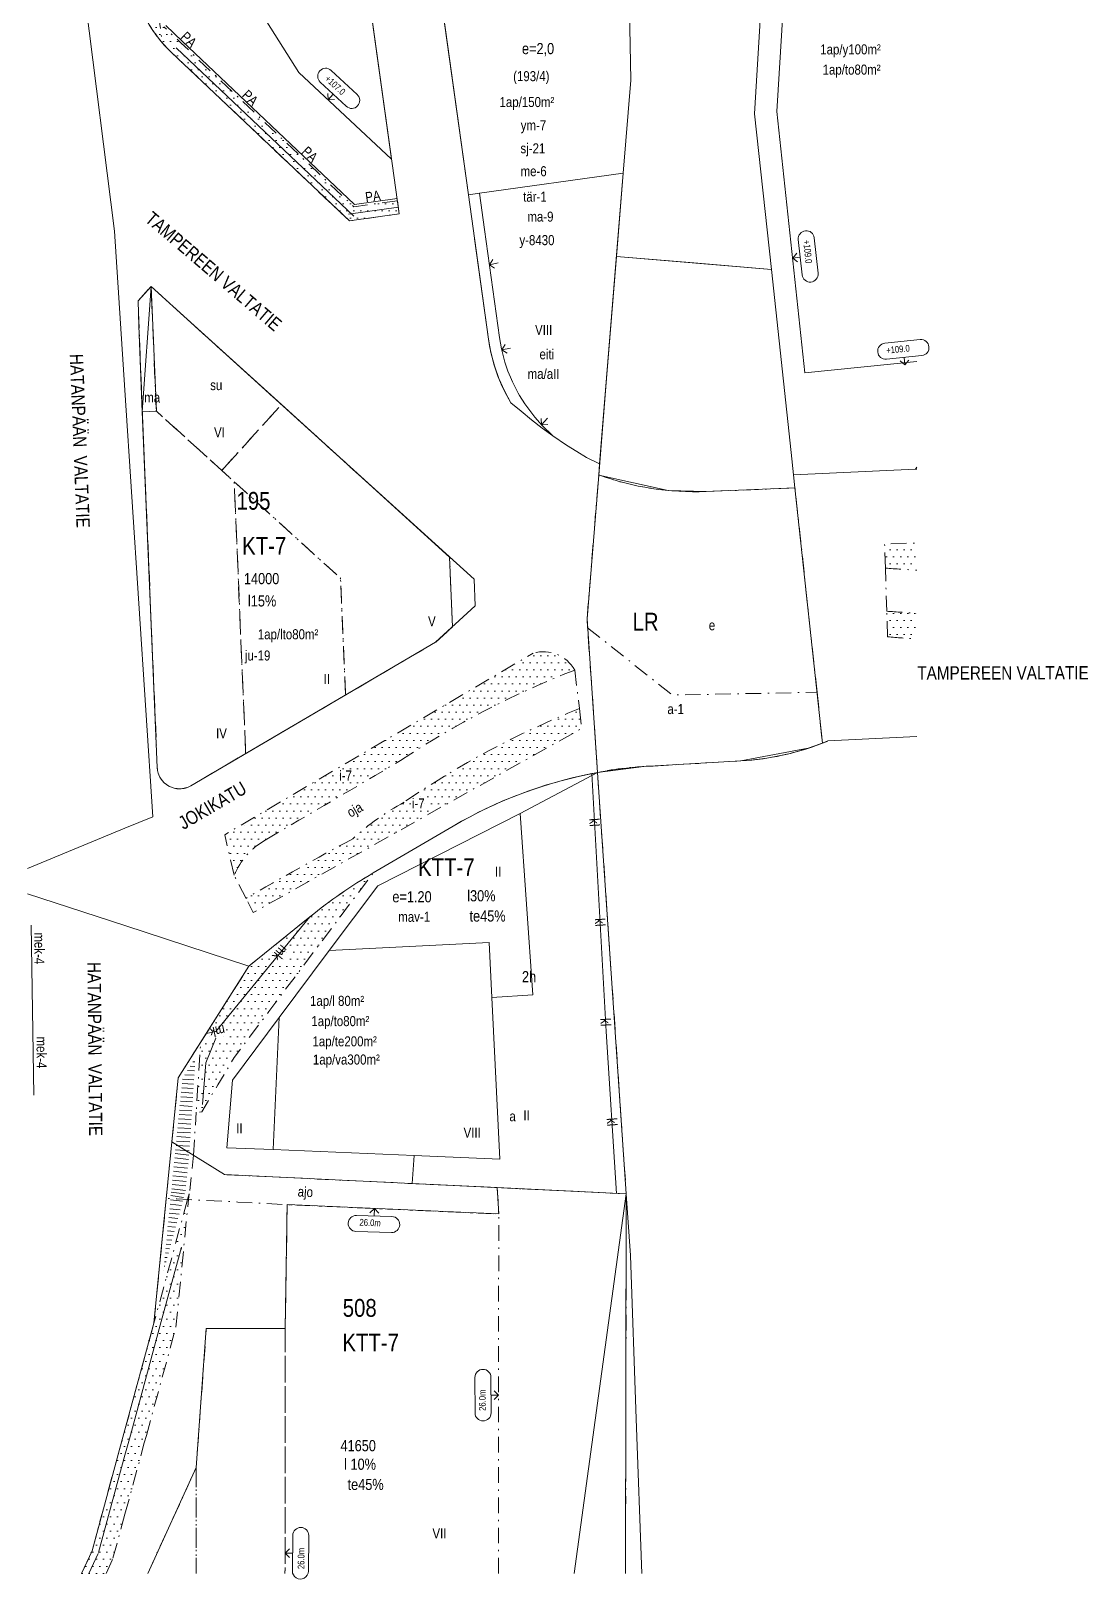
# Model space of a CAD drawing. Header units: metres. Extents: x 24485995 to 24488038, y 6819999 to 6822001.
# Drawn here: x 24487800.6 to 24488038.5, y 6819998.8 to 6820346.9 of the extents above; entities that cross this region are included whole.
import ezdxf

# ---------------------------------------------------------------- set-up
doc = ezdxf.new("R2010")
doc.units = ezdxf.units.M
for name, pattern in [('k10020', [0]), ('k10040', [10.3, 3.5, -1.5, 0.3, -1.5, 3.5]), ('k10050', [8, 3, -2, 3]), ('K10271', [0]), ('K10430', [0]), ('k10630.1', [0]), ('k10rt0', [0]), ('Puurivi_sailytettava', [0])]:
    doc.linetypes.add(name, pattern=pattern)
for name, color, linetype, lineweight in [('AK_AsemakaavaTeksti_Kadun_puistonnimi', 7, 'Continuous', 0), ('AK_AsemakaavaTeksti_Korttelinumero', 7, 'Continuous', 0), ('AK_AsemakaavaViiva_Kaupunginosan_raja', 7, 'Continuous', 0), ('AK_JohdoillevarattuTeksti', 7, 'Continuous', 0), ('AK_JohdoillevarattuViiva', 7, 'Continuous', 0), ('AK_Kaavamerkinta_Kayttotarkoitusalue', 7, 'Continuous', 0), ('AK_KayttotarkoitusSymboliViiva_Rautatiealueen_kuvio', 14, 'Continuous', 0), ('AK_KayttotarkoitusViiva', 7, 'Continuous', 0), ('AK_LiikennointiTeksti_Autopaikkamerkinta', 7, 'Continuous', 0), ('AK_LiikennointiTeksti_Autopaikkamerkinta_m2', 7, 'Continuous', 0), ('AK_LiikennointiViiva_Ajoneuvoliittymakielto', 7, 'Continuous', 0), ('AK_LiikennointiViiva_Meluvalli_-aita', 7, 'Continuous', 0), ('AK_LiikennointiViiva_Polkuviivoitus', 7, 'Continuous', 0), ('AK_MuuAsemakaavaTeksti_Alueenosan_kayttotarkoitus', 7, 'Continuous', 0), ('AK_MuuAsemakaavaTeksti_Erityismaarays', 7, 'Continuous', 0), ('AK_MuuAsemakaavaTeksti_Ohj__alueenosan_kayttotarkoitus', 7, 'Continuous', 0), ('AK_MuuAsemakaavaViiva_alueenosan_raja', 7, 'Continuous', 0), ('AK_MuuAsemakaavaViiva_Ohj_alueenosan_raja', 7, 'Continuous', 0), ('AK_Poistettava_merkintä', 7, 'Continuous', 0), ('AK_RakennusalaTeksti_Huoneistomaara', 7, 'Continuous', 0), ('AK_RakennusalaTeksti_Kerrosala_tai_luku', 7, 'Continuous', 0), ('AK_RakennusalaTeksti_Rakennusoikeus', 7, 'Continuous', 0), ('AK_RakennusalaTeksti_Tehokkuusluku', 7, 'Continuous', 0), ('AK_RakennusalaViiva_Maanalaisen_tilan_viiva', 7, 'Continuous', 0), ('AK_RakennusalaViiva_Rakennusalan_raja__I_', 7, 'Continuous', 0), ('AK_RakentaminenSymboli_Rajaan_kiinni_nuoli', 7, 'Continuous', 0), ('AK_RakentaminenTeksti_Korkeusmerkinta', 7, 'Continuous', 0), ('AK_RakentaminenTeksti_Korkeusmerkinta_ja_soikio_ja_nuoli', 7, 'Continuous', 0), ('AK_RakentaminenTeksti_Rakentamismaarays', 7, 'Continuous', 0), ('AK_Tontti_Sitova', 7, 'Continuous', 0), ('AK_YmparistoAlue_Istutettava_alue', 7, 'Continuous', 0), ('AK_YmparistoTeksti_Aita_puurivimerkinta', 7, 'Continuous', 0), ('AK_YmparistoViiva_Aita', 7, 'Continuous', 0), ('AK_YmparistoViiva_Istutettava_puurivi', 7, 'Continuous', 0), ('AK_YmparistoViiva_Sailytettava_puurivi', 7, 'Continuous', 0)]:
    doc.layers.add(name, color=color, linetype=linetype, lineweight=lineweight)
doc.styles.add('ArialNarrow', font='ARIALN.TTF')

# ---------------------------------------------------------------- blocks, each defined once
blk = doc.blocks.new('NUOLI1')
at = {"layer": 'AK_RakentaminenSymboli_Rajaan_kiinni_nuoli', "color": 7, "linetype": 'Continuous', "lineweight": 0}
for p, q in [((0, 0), (-1, 1)), ((0, 2), (0, 0)), ((0, 0), (1, 1))]:
    blk.add_line(p, q, dxfattribs=at)

msp = doc.modelspace()

# ---------------------------------------------------------------- hatches: boundary and pattern name
at = {"layer": 'AK_YmparistoAlue_Istutettava_alue', "linetype": 'Continuous', "lineweight": 0}
h = msp.add_hatch(dxfattribs=at)
h.set_pattern_fill('DOTS', style=0)
h.paths.add_polyline_path([(24487831.57, 6820342.74), (24487832.3, 6820342.04), (24487872.28, 6820304.19), (24487883.52, 6820305.75), (24487883.11, 6820308.72), (24487873.3, 6820307.35), (24487834.35, 6820344.22), (24487830.57, 6820347.81), (24487830.04, 6820348.56), (24487829.54, 6820349.34), (24487829.06, 6820350.13), (24487828.62, 6820350.94), (24487828.2, 6820351.77), (24487827.81, 6820352.6), (24487827.45, 6820353.45), (24487827.12, 6820354.31), (24487826.81, 6820355.18), (24487826.53, 6820356.06), (24487826.29, 6820356.96), (24487826.08, 6820357.86), (24487825.89, 6820358.77), (24487821.78, 6820380.69), (24487818.9, 6820396.07), (24487816.44, 6820395.61), (24487821.78, 6820367.12), (24487823.43, 6820358.31), (24487823.64, 6820357.27), (24487823.89, 6820356.24), (24487824.18, 6820355.23), (24487824.49, 6820354.22), (24487824.85, 6820353.23), (24487825.24, 6820352.25), (24487825.67, 6820351.29), (24487826.12, 6820350.34), (24487826.61, 6820349.41), (24487827.13, 6820348.49), (24487827.69, 6820347.6), (24487828.27, 6820346.72), (24487828.89, 6820345.86), (24487829.53, 6820345.03), (24487830.21, 6820344.22), (24487830.88, 6820343.47)], flags=0)
h = msp.add_hatch(dxfattribs=at)
h.set_pattern_fill('DOTS', style=0)
h.paths.add_polyline_path([(24488000, 6820231.76), (24487992.73, 6820231.48), (24487992.89, 6820226.08), (24488000, 6820225.71)], flags=0)
h = msp.add_hatch(dxfattribs=at)
h.set_pattern_fill('DOTS', style=0)
h.paths.add_polyline_path([(24488000, 6820210.19), (24488000, 6820216), (24487993.2, 6820216.38), (24487993.38, 6820210.65)], flags=0)
h = msp.add_hatch(dxfattribs=at)
h.set_pattern_fill('DOTS', style=0)
h.paths.add_polyline_path([(24487919.63, 6820206.41), (24487919.38, 6820206.53), (24487919.13, 6820206.64), (24487918.87, 6820206.75), (24487918.61, 6820206.84), (24487918.34, 6820206.93), (24487918.07, 6820207.01), (24487917.81, 6820207.08), (24487917.53, 6820207.14), (24487917.25, 6820207.19), (24487916.98, 6820207.23), (24487916.7, 6820207.26), (24487916.43, 6820207.28), (24487916.15, 6820207.29), (24487915.87, 6820207.29), (24487915.59, 6820207.29), (24487915.31, 6820207.27), (24487915.03, 6820207.24), (24487914.75, 6820207.21), (24487914.48, 6820207.16), (24487914.21, 6820207.11), (24487913.94, 6820207.04), (24487913.66, 6820206.97), (24487844.24, 6820166.14), (24487846.38, 6820157.05), (24487846.6, 6820157.57), (24487846.85, 6820158.07), (24487847.1, 6820158.57), (24487847.38, 6820159.06), (24487847.68, 6820159.54), (24487847.99, 6820160), (24487848.31, 6820160.46), (24487848.66, 6820160.91), (24487849.02, 6820161.34), (24487849.39, 6820161.76), (24487849.77, 6820162.17), (24487850.18, 6820162.56), (24487850.59, 6820162.94), (24487851.02, 6820163.31), (24487851.46, 6820163.66), (24487851.91, 6820164), (24487852.37, 6820164.32), (24487852.84, 6820164.62), (24487853.33, 6820164.91), (24487883.76, 6820182.79), (24487889.08, 6820186.22), (24487894.5, 6820189.48), (24487900.02, 6820192.57), (24487905.64, 6820195.49), (24487911.35, 6820198.23), (24487917.13, 6820200.78), (24487922.99, 6820203.16), (24487922.85, 6820203.4), (24487922.71, 6820203.64), (24487922.55, 6820203.87), (24487922.38, 6820204.09), (24487922.21, 6820204.31), (24487922.03, 6820204.52), (24487921.85, 6820204.73), (24487921.65, 6820204.93), (24487921.45, 6820205.13), (24487921.25, 6820205.31), (24487921.03, 6820205.49), (24487920.81, 6820205.66), (24487920.59, 6820205.83), (24487920.35, 6820205.99), (24487920.12, 6820206.13), (24487919.88, 6820206.27)], flags=0)
h = msp.add_hatch(dxfattribs=at)
h.set_pattern_fill('DOTS', style=0)
h.paths.add_polyline_path([(24487876.17, 6820167.87), (24487874.6, 6820166.58), (24487873.08, 6820165.24), (24487849.02, 6820151.82), (24487850.66, 6820148.62), (24487924.59, 6820190.07), (24487924.05, 6820194.5), (24487918.14, 6820192.03), (24487912.32, 6820189.38), (24487906.58, 6820186.55), (24487900.94, 6820183.54), (24487895.39, 6820180.35), (24487889.95, 6820176.99), (24487884.62, 6820173.46), (24487882.85, 6820172.46), (24487881.12, 6820171.39), (24487879.43, 6820170.27), (24487877.78, 6820169.1)], flags=0)
h = msp.add_hatch(dxfattribs=at)
h.set_pattern_fill('DOTS', style=0)
h.paths.add_polyline_path([(24487877.66, 6820157.56), (24487874.7, 6820155.76), (24487871.78, 6820153.87), (24487868.93, 6820151.9), (24487866.14, 6820149.83), (24487863.41, 6820147.69), (24487849.68, 6820136.59), (24487838.83, 6820119.45), (24487837.82, 6820103.77), (24487839.06, 6820103.79), (24487846.38, 6820116.04)], flags=0)
h = msp.add_hatch(dxfattribs=at)
h.set_pattern_fill('DOTS', style=0)
h.paths.add_polyline_path([(24487812.03, 6820000), (24487814.38, 6820005.13), (24487821.33, 6820030.66), (24487821.79, 6820032.33), (24487828.31, 6820056.27), (24487835.88, 6820084.12), (24487836.09, 6820084.1), (24487833.24, 6820055.36), (24487826.61, 6820031.02), (24487826.15, 6820029.35), (24487821.79, 6820013.31), (24487819.09, 6820003.42), (24487817.53, 6820000)], flags=0)

# ---------------------------------------------------------------- linework, layer by layer
at = {"layer": 'AK_AsemakaavaViiva_Kaupunginosan_raja', "linetype": 'k10020', "lineweight": 9, "flags": 128}
for points in [[(24487878.99, 6820471.61), (24487921.86, 6820454.4), (24487931.58, 6820425.33), (24487934.01, 6820418.03), (24487935.58, 6820335.81), (24487933.88, 6820314.88), (24487928.59, 6820249.55), (24487928.39, 6820247.03)], [(24487925.77, 6820214.65), (24487928.39, 6820247.03)], [(24487928.12, 6820180.13), (24487925.77, 6820214.65)], [(24487979.92, 6820187.22), (24488000, 6820188.26)], [(24487938.53, 6820181.46), (24487960.36, 6820182.73)], [(24487877.66, 6820157.55), (24487895.62, 6820168.07)], [(24487821.79, 6820145.7), (24487799.9, 6820152.85)], [(24487849.68, 6820136.59), (24487863.41, 6820147.7)], [(24487849.68, 6820136.59), (24487821.79, 6820145.7)]]:
    msp.add_lwpolyline(points, dxfattribs=at)
at = {"layer": 'AK_AsemakaavaViiva_Kaupunginosan_raja', "linetype": 'k10020', "lineweight": 9}
for centre, radius, start, end in [((24487956.9, 6820242.6), 59.98, 273.3052, 292.5671), ((24487942.85, 6820106.68), 74.91, 93.3052, 101.3383), ((24487946.16, 6820081.7), 100.07, 100.3859, 120.3344)]:
    msp.add_arc(centre, radius, start, end, dxfattribs=at)
msp.add_ellipse((24487935.84, 6820058.18), major_axis=(-58.18, 99.37), ratio=1, start_param=0, end_param=0.150643, dxfattribs=at)
at = {"layer": 'AK_JohdoillevarattuViiva', "linetype": 'Continuous', "lineweight": 5, "flags": 128}
for points in [[(24487812.94, 6820353.46), (24487819.45, 6820301.83), (24487821.78, 6820266.12)], [(24487821.78, 6820266.12), (24487828.04, 6820170.19), (24487821.79, 6820167.61)], [(24487926.81, 6820179.88), (24487930.07, 6820121.88), (24487932.4, 6820085.49)], [(24487821.79, 6820167.61), (24487799.86, 6820158.57)], [(24487863.41, 6820147.7), (24487854.34, 6820136.64), (24487842.26, 6820121.87), (24487840.06, 6820121.4)]]:
    msp.add_lwpolyline(points, dxfattribs=at)
at = {"layer": 'AK_KayttotarkoitusSymboliViiva_Rautatiealueen_kuvio', "linetype": 'k10rt0', "lineweight": 9, "flags": 128}
for points in [[(24487932.37, 6820296.17), (24487967.23, 6820293.27), (24487963.45, 6820328.23), (24487966.08, 6820371.58), (24487967.95, 6820402.41), (24487934.01, 6820418.03)], [(24487934.01, 6820418.03), (24487935.58, 6820335.81), (24487933.88, 6820314.88), (24487932.37, 6820296.17)], [(24487952.57, 6820243.31), (24487972.55, 6820244.11), (24487972.23, 6820247.1), (24487971.69, 6820252.07), (24487967.23, 6820293.27), (24487949.8, 6820294.72), (24487932.37, 6820296.17), (24487930.38, 6820271.6), (24487928.39, 6820247.03)], [(24487925.77, 6820214.65), (24487928.12, 6820180.13), (24487938.53, 6820181.46), (24487960.36, 6820182.73), (24487975.55, 6820185.6), (24487978.75, 6820186.75), (24487972.55, 6820244.11), (24487952.57, 6820243.31), (24487943.98, 6820243.55), (24487928.39, 6820247.03), (24487925.77, 6820214.65)], [(24488000, 6820188.26), (24487979.92, 6820187.22), (24487978.75, 6820186.75), (24487975.55, 6820185.6), (24487960.36, 6820182.73), (24487938.53, 6820181.46), (24487928.12, 6820180.13), (24487934.6, 6820085.38), (24487935.55, 6820071.49), (24487936.85, 6820034.75), (24487938.07, 6820000)]]:
    msp.add_lwpolyline(points, dxfattribs=at)
at = {"layer": 'AK_KayttotarkoitusSymboliViiva_Rautatiealueen_kuvio', "linetype": 'k10rt0', "lineweight": 9}
msp.add_arc((24487950.01, 6820307.3), 64.03, 250.2626, 272.2904, dxfattribs=at)
at = {"layer": 'AK_KayttotarkoitusViiva', "linetype": 'Continuous', "lineweight": 20, "flags": 128}
for points in [[(24487903.59, 6820277.55), (24487899.07, 6820310.04), (24487880.65, 6820442.41), (24487878.99, 6820471.61)], [(24487934.01, 6820418.03), (24487935.58, 6820335.81), (24487933.88, 6820314.88), (24487932.37, 6820296.17)], [(24487868.58, 6820413.09), (24487883.52, 6820305.75), (24487872.28, 6820304.18), (24487832.29, 6820342.04)], [(24488000, 6820402.46), (24487967.95, 6820402.41), (24487966.08, 6820371.58), (24487963.45, 6820328.23), (24487967.23, 6820293.27)], [(24487932.37, 6820296.17), (24487928.59, 6820249.55), (24487928.39, 6820247.03)], [(24487967.23, 6820293.27), (24487932.37, 6820296.17)], [(24487967.23, 6820293.27), (24487971.69, 6820252.07), (24487972.2, 6820247.1), (24487972.23, 6820247.1)], [(24487829.07, 6820181.25), (24487826.43, 6820243.94), (24487824.89, 6820280.54), (24487824.75, 6820286.23), (24487827.66, 6820289.44), (24487832.67, 6820284.91), (24487900.35, 6820223.6), (24487900.6, 6820217.6), (24487891.7, 6820209.41), (24487852.82, 6820186.65), (24487836.59, 6820177.15)], [(24487908.63, 6820263.26), (24487910.95, 6820261.35), (24487913.26, 6820259.44), (24487915.67, 6820257.6), (24487918.07, 6820255.85), (24487921.11, 6820253.77), (24487923.43, 6820252.28), (24487925.65, 6820251), (24487928.59, 6820249.55)], [(24487928.59, 6820249.55), (24487928.39, 6820247.03)], [(24487999.7, 6820248.34), (24487972.23, 6820247.1)], [(24488000, 6820248.77), (24487999.7, 6820248.34)], [(24488000, 6820248.33), (24487999.7, 6820248.34)], [(24487928.39, 6820247.03), (24487925.77, 6820214.65), (24487928.12, 6820180.13)], [(24487972.55, 6820244.11), (24487952.57, 6820243.31)], [(24487972.55, 6820244.11), (24487972.23, 6820247.1)], [(24487972.55, 6820244.11), (24487978.75, 6820186.75)], [(24487979.92, 6820187.22), (24488000, 6820188.26)], [(24487938.53, 6820181.46), (24487960.36, 6820182.73)], [(24487928.12, 6820180.13), (24487934.6, 6820085.38)], [(24487877.66, 6820157.55), (24487895.62, 6820168.07)], [(24487832.35, 6820097.06), (24487833.79, 6820111.49), (24487849.68, 6820136.59), (24487863.41, 6820147.7)], [(24487812.03, 6820000), (24487814.38, 6820005.13), (24487821.33, 6820030.66), (24487821.79, 6820032.33), (24487828.31, 6820056.27), (24487832.35, 6820097.06)], [(24487934.6, 6820085.38), (24487844.21, 6820089.71), (24487832.35, 6820097.06)], [(24487934.6, 6820085.38), (24487935.55, 6820071.49), (24487936.85, 6820034.75), (24487938.07, 6820000)]]:
    msp.add_lwpolyline(points, dxfattribs=at)
at = {"layer": 'AK_KayttotarkoitusViiva', "linetype": 'Continuous', "lineweight": 20}
for centre, radius, start, end in [((24487852.91, 6820363.82), 29.99, 190.6027, 226.5712), ((24487941.23, 6820282.79), 38, 187.9229, 210.9336), ((24487950.01, 6820307.3), 64.03, 250.2626, 272.2904), ((24487956.91, 6820242.59), 59.96, 273.3031, 291.3663), ((24487958.85, 6820237.78), 54.77, 291.3052, 292.6227), ((24487942.85, 6820106.68), 74.91, 93.3052, 101.3383), ((24487834.06, 6820181.46), 5, 182.4117, 300.3469), ((24487946.16, 6820081.7), 100.07, 100.3859, 120.3344)]:
    msp.add_arc(centre, radius, start, end, dxfattribs=at)
msp.add_ellipse((24487935.84, 6820058.18), major_axis=(-58.18, 99.37), ratio=1, start_param=0, end_param=0.150643, dxfattribs=at)
at = {"layer": 'AK_LiikennointiViiva_Ajoneuvoliittymakielto', "linetype": 'k10630.1', "lineweight": 5, "flags": 128}
for points in [[(24487872.28, 6820304.18), (24487832.29, 6820342.04)], [(24487883.52, 6820305.75), (24487872.28, 6820304.18)], [(24487900.45, 6820300.14), (24487903.59, 6820277.55), (24487904.13, 6820274.55), (24487904.91, 6820271.6), (24487905.93, 6820268.72), (24487907.17, 6820265.93), (24487908.63, 6820263.26), (24487910.95, 6820261.35), (24487913.26, 6820259.44), (24487915.67, 6820257.6), (24487918.07, 6820255.85), (24487921.11, 6820253.77), (24487923.43, 6820252.28), (24487925.65, 6820251), (24487928.59, 6820249.55)], [(24487824.75, 6820286.23), (24487827.66, 6820289.44)], [(24487827.66, 6820289.44), (24487832.67, 6820284.91)], [(24487824.89, 6820280.54), (24487824.75, 6820286.23)], [(24487832.67, 6820284.91), (24487856.99, 6820262.87)], [(24487825.7, 6820261.26), (24487824.89, 6820280.54)], [(24487856.99, 6820262.87), (24487894.84, 6820228.59)], [(24487826.43, 6820243.94), (24487825.7, 6820261.26)], [(24487829.07, 6820181.25), (24487826.43, 6820243.94)], [(24487877.66, 6820157.55), (24487895.62, 6820168.07)], [(24487849.68, 6820136.59), (24487863.41, 6820147.7)], [(24487840.06, 6820121.4), (24487849.68, 6820136.59)], [(24487833.79, 6820111.49), (24487840.06, 6820121.4)], [(24487828.31, 6820056.27), (24487831.09, 6820084.36)], [(24487821.79, 6820032.33), (24487828.31, 6820056.27)], [(24487821.33, 6820030.66), (24487821.79, 6820032.33)], [(24487814.38, 6820005.13), (24487821.33, 6820030.66)], [(24487812.03, 6820000), (24487814.38, 6820005.13)]]:
    msp.add_lwpolyline(points, dxfattribs=at)
at = {"layer": 'AK_LiikennointiViiva_Ajoneuvoliittymakielto', "linetype": 'k10630.1', "lineweight": 5}
for centre, radius, start, end in [((24487852.91, 6820363.82), 29.99, 202.2619, 226.5715), ((24487834.06, 6820181.46), 5, 182.4117, 300.3469), ((24487947.79, 6820073.1), 108.82, 100.4142, 101.119)]:
    msp.add_arc(centre, radius, start, end, dxfattribs=at)
for centre, major_axis, end_param in [((24487946.16, 6820081.7), (-19.35, 98.18), 0.334794), ((24487935.84, 6820058.18), (-58.18, 99.37), 0.150643)]:
    msp.add_ellipse(centre, major_axis=major_axis, ratio=1, start_param=0, end_param=end_param, dxfattribs=at)
at = {"layer": 'AK_LiikennointiViiva_Meluvalli_-aita', "linetype": 'Continuous', "lineweight": 5, "flags": 128}
msp.add_lwpolyline([(24487800.66, 6820145.81), (24487801.28, 6820107.55)], dxfattribs=at)
at = {"layer": 'AK_LiikennointiViiva_Polkuviivoitus', "linetype": 'Continuous', "lineweight": 0, "flags": 128}
for points in [[(24487837.35, 6820112.03), (24487835.25, 6820112.17)], [(24487837.41, 6820113.03), (24487835.86, 6820113.13)], [(24487837.48, 6820114.03), (24487836.47, 6820114.09)], [(24487837.54, 6820115.03), (24487837.08, 6820115.06)], [(24487837.09, 6820108.04), (24487834.46, 6820108.21)], [(24487837.16, 6820109.04), (24487834.56, 6820109.21)], [(24487837.22, 6820110.04), (24487834.66, 6820110.2)], [(24487837.29, 6820111.04), (24487834.76, 6820111.2)], [(24487836.9, 6820105.05), (24487834.17, 6820105.22)], [(24487836.97, 6820106.05), (24487834.27, 6820106.22)], [(24487837.03, 6820107.04), (24487834.37, 6820107.22)], [(24487836.65, 6820101.06), (24487833.77, 6820101.24)], [(24487836.71, 6820102.06), (24487833.87, 6820102.24)], [(24487836.78, 6820103.05), (24487833.97, 6820103.23)], [(24487836.84, 6820104.05), (24487834.07, 6820104.23)], [(24487836.46, 6820098.06), (24487833.48, 6820098.25)], [(24487836.52, 6820099.06), (24487833.57, 6820099.25)], [(24487836.59, 6820100.06), (24487833.67, 6820100.24)], [(24487836.2, 6820094.11), (24487833.1, 6820094.43)], [(24487836.27, 6820095.07), (24487833.18, 6820095.27)], [(24487836.33, 6820096.07), (24487833.28, 6820096.26)], [(24487836.39, 6820097.07), (24487833.38, 6820097.26)], [(24487835.89, 6820091.13), (24487832.8, 6820091.45)], [(24487836, 6820092.12), (24487832.9, 6820092.44)], [(24487836.1, 6820093.12), (24487833, 6820093.44)], [(24487835.48, 6820087.15), (24487832.41, 6820087.47)], [(24487835.58, 6820088.14), (24487832.51, 6820088.46)], [(24487835.69, 6820089.14), (24487832.6, 6820089.46)], [(24487835.79, 6820090.13), (24487832.7, 6820090.45)], [(24487832.07, 6820084.03), (24487834.76, 6820083.76)], [(24487834.95, 6820084.54), (24487832.13, 6820084.97)], [(24487835.18, 6820085.35), (24487832.18, 6820085.74)], [(24487835.38, 6820086.15), (24487832.31, 6820086.47)], [(24487831.77, 6820081.04), (24487833.96, 6820080.83)], [(24487831.87, 6820082.04), (24487834.23, 6820081.81)], [(24487831.97, 6820083.03), (24487834.5, 6820082.78)], [(24487831.37, 6820077.06), (24487832.9, 6820076.91)], [(24487831.47, 6820078.06), (24487833.16, 6820077.89)], [(24487831.57, 6820079.05), (24487833.43, 6820078.87)], [(24487831.67, 6820080.05), (24487833.7, 6820079.85)], [(24487831.08, 6820074.08), (24487832.1, 6820073.98)], [(24487831.18, 6820075.07), (24487832.37, 6820074.96)], [(24487831.28, 6820076.07), (24487832.63, 6820075.93)], [(24487830.68, 6820070.1), (24487831.04, 6820070.06)], [(24487830.78, 6820071.09), (24487831.3, 6820071.04)], [(24487830.88, 6820072.09), (24487831.57, 6820072.02)], [(24487830.98, 6820073.08), (24487831.83, 6820073)], [(24487830.49, 6820068.11), (24487830.5, 6820068.11)], [(24487830.58, 6820069.1), (24487830.77, 6820069.09)]]:
    msp.add_lwpolyline(points, dxfattribs=at)
at = {"layer": 'AK_MuuAsemakaavaViiva_alueenosan_raja', "linetype": 'k10040', "lineweight": 5, "flags": 128}
for points in [[(24487821.78, 6820404.78), (24487826.85, 6820368.38), (24487830.21, 6820344.22)], [(24487883.11, 6820308.72), (24487873.3, 6820307.35), (24487834.36, 6820344.22), (24487830.56, 6820347.81)], [(24487883.11, 6820308.72), (24487883.52, 6820305.75), (24487872.28, 6820304.18), (24487832.29, 6820342.04)], [(24487824.75, 6820286.23), (24487827.66, 6820289.44), (24487828.86, 6820261.39), (24487825.7, 6820261.26), (24487824.75, 6820286.23)], [(24487843.57, 6820248.06), (24487828.86, 6820261.39), (24487827.66, 6820289.44), (24487856.99, 6820262.87), (24487843.57, 6820248.06)], [(24487829.07, 6820181.25), (24487825.7, 6820261.26), (24487828.86, 6820261.39), (24487843.57, 6820248.06), (24487846.38, 6820245.51), (24487848.95, 6820184.38), (24487836.59, 6820177.15)], [(24487843.57, 6820248.06), (24487856.99, 6820262.87), (24487894.84, 6820228.59), (24487895.5, 6820212.9), (24487891.7, 6820209.41), (24487871.42, 6820197.54), (24487870.31, 6820223.81), (24487846.38, 6820245.51), (24487843.57, 6820248.06)], [(24487829.07, 6820181.25), (24487825.7, 6820261.26)], [(24488000, 6820248.33), (24487999.7, 6820248.34)], [(24488000, 6820248.33), (24487999.7, 6820248.34)], [(24487848.95, 6820184.38), (24487846.38, 6820245.51), (24487870.31, 6820223.81), (24487871.42, 6820197.54), (24487848.95, 6820184.38)], [(24487925.77, 6820214.65), (24487928.39, 6820247.03)], [(24487977.52, 6820198.17), (24487972.55, 6820244.11), (24487952.57, 6820243.31)], [(24487992.89, 6820226.09), (24487992.72, 6820231.48), (24488000, 6820231.76)], [(24487993.19, 6820216.39), (24487992.89, 6820226.09)], [(24487993.37, 6820210.65), (24487993.19, 6820216.39)], [(24487925.9, 6820212.67), (24487944.95, 6820197.54), (24487977.52, 6820198.17)], [(24487928.12, 6820180.13), (24487925.9, 6820212.67)], [(24487846.37, 6820157.05), (24487844.24, 6820166.14), (24487913.67, 6820206.96)], [(24487922.99, 6820203.16), (24487924.05, 6820194.49)], [(24487977.52, 6820198.17), (24487978.75, 6820186.75)], [(24487924.05, 6820194.49), (24487924.59, 6820190.06), (24487850.66, 6820148.63), (24487849.03, 6820151.83)], [(24487940.63, 6820181.59), (24487960.28, 6820182.72)], [(24487928.12, 6820180.13), (24487934.6, 6820085.38)], [(24487863.41, 6820147.7), (24487849.68, 6820136.59), (24487838.83, 6820119.45), (24487837.82, 6820103.77), (24487839.06, 6820103.79), (24487840.89, 6820106.86), (24487842.72, 6820109.92), (24487844.55, 6820112.98), (24487846.38, 6820116.04), (24487854.2, 6820126.42), (24487862.02, 6820136.8), (24487869.84, 6820147.17), (24487877.66, 6820157.55)], [(24487849.03, 6820151.83), (24487846.37, 6820157.05)], [(24487832.35, 6820097.06), (24487833.79, 6820111.49), (24487838.83, 6820119.45)], [(24487837.2, 6820094.05), (24487837.82, 6820103.77)], [(24487831.09, 6820084.36), (24487831.72, 6820090.71), (24487832.35, 6820097.06), (24487837.2, 6820094.05), (24487844.21, 6820089.71), (24487889.4, 6820087.55), (24487905.56, 6820086.77), (24487905.73, 6820083.82), (24487905.89, 6820080.86), (24487893.99, 6820081.38), (24487882.1, 6820081.91), (24487870.2, 6820082.43), (24487858.3, 6820082.95), (24487847.2, 6820083.53), (24487836.09, 6820084.1), (24487833.49, 6820084.24), (24487831.09, 6820084.36)], [(24487828.31, 6820056.27), (24487831.09, 6820084.36)], [(24487835.88, 6820084.12), (24487828.31, 6820056.27)], [(24487833.24, 6820055.36), (24487836.09, 6820084.1)], [(24487835.88, 6820084.12), (24487836.09, 6820084.1)], [(24487836.09, 6820084.1), (24487836.22, 6820085.35)], [(24487905.56, 6820086.77), (24487934.6, 6820085.38)], [(24487905.89, 6820080.86), (24487905.56, 6820086.77)], [(24487934.6, 6820085.38), (24487934.42, 6820000)], [(24487858.3, 6820082.95), (24487858.08, 6820069.03), (24487857.86, 6820055.1), (24487857.85, 6820043.38), (24487857.84, 6820031.66), (24487857.82, 6820017.27), (24487857.81, 6820002.88), (24487857.8, 6820000)], [(24487905.82, 6820000), (24487905.84, 6820023.73), (24487905.89, 6820080.86), (24487882.1, 6820081.91), (24487858.3, 6820082.95)], [(24487821.79, 6820032.33), (24487828.31, 6820056.27)], [(24487826.61, 6820031.02), (24487833.24, 6820055.36)], [(24487837.8, 6820000), (24487837.82, 6820010.27), (24487837.83, 6820023.85), (24487838.4, 6820031.67), (24487838.97, 6820039.49), (24487839.53, 6820047.3), (24487840.1, 6820055.12), (24487848.98, 6820055.11), (24487857.86, 6820055.1), (24487857.84, 6820031.66), (24487857.81, 6820002.88), (24487857.8, 6820000)], [(24487814.38, 6820005.13), (24487821.33, 6820030.66)], [(24487821.79, 6820013.31), (24487826.15, 6820029.35)], [(24487826.15, 6820029.35), (24487826.61, 6820031.02)], [(24487826.91, 6820000), (24487837.83, 6820023.85), (24487837.8, 6820000)], [(24487819.09, 6820003.42), (24487821.79, 6820013.31)], [(24487812.03, 6820000), (24487814.38, 6820005.13)], [(24487817.53, 6820000), (24487819.09, 6820003.42)]]:
    msp.add_lwpolyline(points, dxfattribs=at)
at = {"layer": 'AK_MuuAsemakaavaViiva_alueenosan_raja', "linetype": 'k10040', "lineweight": 5}
for centre, radius, start, end in [((24487852.92, 6820363.82), 30, 190.6064, 226.5675), ((24487852.92, 6820363.82), 30, 202.2019, 220.7947), ((24487950.01, 6820307.3), 64.03, 250.2626, 272.2904), ((24488094.25, 6821756.99), 1534.26, 266.21202, 266.47797), ((24488042.99, 6820908.02), 693.42, 265.88212, 266.44569), ((24488053.56, 6820931.44), 723.3, 265.22662, 265.75316), ((24487915.95, 6820199.22), 8.07, 29.1607, 106.4149), ((24487995.94, 6820014.64), 202.14, 111.1538, 123.707), ((24487998.87, 6820006.74), 202.11, 111.7272, 124.4223), ((24487956.91, 6820242.57), 59.94, 273.2247, 291.3707), ((24480343.05, 6832978.61), 14852.45, 300.375127, 300.511322), ((24487943.06, 6820106.4), 75.23, 91.8558, 101.4527), ((24487834.06, 6820181.46), 5, 182.3741, 300.3846), ((24487913.29, 6820121), 59.79, 118.659, 132.2655), ((24487861.47, 6820150.7), 16.38, 119.8035, 157.1767), ((24488333.07, 6819312.09), 969.26, 118.33225, 119.96019)]:
    msp.add_arc(centre, radius, start, end, dxfattribs=at)
for centre, major_axis, end_param in [((24487935.8, 6820058.24), (-58.13, 99.31), 0.150739), ((24487938.67, 6820054.08), (-61.01, 103.47), 0.1444)]:
    msp.add_ellipse(centre, major_axis=major_axis, ratio=1, start_param=0, end_param=end_param, dxfattribs=at)
at = {"layer": 'AK_MuuAsemakaavaViiva_Ohj_alueenosan_raja', "linetype": 'k10050', "lineweight": 5, "flags": 128}
for points in [[(24487837.2, 6820094.05), (24487836.35, 6820085.85), (24487836.22, 6820085.35)], [(24487836.22, 6820085.35), (24487835.88, 6820084.12)]]:
    msp.add_lwpolyline(points, dxfattribs=at)
at = {"layer": 'AK_Poistettava_merkintä', "linetype": 'k10040', "lineweight": 0, "flags": 128}
for points in [[(24487925.9, 6820212.67), (24487925.77, 6820214.65)], [(24487821.33, 6820030.66), (24487821.79, 6820032.33)]]:
    msp.add_lwpolyline(points, dxfattribs=at)
at = {"layer": 'AK_RakennusalaViiva_Maanalaisen_tilan_viiva', "linetype": 'Continuous', "lineweight": 5, "flags": 128}
for points in [[(24487825.7, 6820261.26), (24487827.66, 6820289.44)], [(24487922.85, 6820000), (24487934.6, 6820085.38)]]:
    msp.add_lwpolyline(points, dxfattribs=at)
at = {"layer": 'AK_RakennusalaViiva_Rakennusalan_raja__I_', "linetype": 'K10271', "lineweight": 9, "flags": 128}
for points in [[(24487885.25, 6820409.39), (24487910.01, 6820412.84), (24487916.9, 6820363.31), (24487892.14, 6820359.86), (24487899.07, 6820310.04), (24487901.58, 6820310.39), (24487933.88, 6820314.88), (24487935.58, 6820335.81), (24487934.01, 6820418.03), (24487931.58, 6820425.33), (24487921.86, 6820454.4), (24487878.99, 6820471.61), (24487880.65, 6820442.41), (24487885.25, 6820409.39)], [(24487870.65, 6820398.23), (24487849.5, 6820395.29), (24487841.45, 6820394.17), (24487853.72, 6820348.95), (24487860.9, 6820337.52), (24487881.8, 6820318.08), (24487871.9, 6820389.26), (24487870.65, 6820398.23)], [(24488000, 6820367.7), (24487970.94, 6820369.08), (24487968.49, 6820328.77), (24487974.8, 6820269.97), (24488000, 6820272.53)], [(24487933.88, 6820314.88), (24487901.55, 6820310.39), (24487902.68, 6820302.27), (24487903.81, 6820294.14), (24487906.06, 6820277.94), (24487906.51, 6820275.39), (24487906.86, 6820273.91), (24487907.29, 6820272.38), (24487907.96, 6820270.39), (24487908.51, 6820269.01), (24487908.96, 6820268), (24487909.79, 6820266.3), (24487910.27, 6820265.42), (24487910.57, 6820264.9), (24487911.77, 6820263), (24487914, 6820260.03), (24487915.64, 6820258.19), (24487918.07, 6820255.85), (24487921.11, 6820253.77), (24487923.43, 6820252.28), (24487925.65, 6820251), (24487928.59, 6820249.55), (24487928.81, 6820252.22), (24487933.88, 6820314.88)], [(24487928.12, 6820180.13), (24487910.75, 6820170.88), (24487913.54, 6820130.16), (24487904.33, 6820129.51), (24487906.11, 6820093.15), (24487886.86, 6820093.97), (24487886.44, 6820087.69), (24487905.56, 6820086.77), (24487934.6, 6820085.38), (24487928.12, 6820180.13)], [(24487913.54, 6820130.16), (24487910.75, 6820170.88), (24487878.67, 6820154.63), (24487867.72, 6820140.09), (24487903.73, 6820141.89), (24487904.33, 6820129.51), (24487913.54, 6820130.16)], [(24487856.5, 6820125.03), (24487855.16, 6820095.32), (24487886.86, 6820093.97), (24487906.11, 6820093.15), (24487904.33, 6820129.51), (24487903.73, 6820141.89), (24487867.72, 6820140.09), (24487856.5, 6820125.03)], [(24487855.16, 6820095.32), (24487856.5, 6820125.03), (24487846.02, 6820110.97), (24487844.75, 6820095.76), (24487855.16, 6820095.32)], [(24487934.42, 6820000), (24487934.6, 6820085.38), (24487922.42, 6820085.97), (24487905.56, 6820086.77), (24487905.89, 6820080.86), (24487882.1, 6820081.91), (24487858.3, 6820082.95), (24487857.86, 6820055.1), (24487848.98, 6820055.11), (24487840.1, 6820055.12), (24487838.97, 6820039.49), (24487837.83, 6820023.85), (24487826.91, 6820000)]]:
    msp.add_lwpolyline(points, dxfattribs=at)
msp.add_lwpolyline([(24487829.07, 6820181.25, 0.565833), (24487836.59, 6820177.15), (24487836.59, 6820177.15), (24487891.7, 6820209.41), (24487895.5, 6820212.9), (24487894.84, 6820228.59), (24487890.92, 6820232.14), (24487832.67, 6820284.91), (24487827.66, 6820289.44), (24487828.86, 6820261.39), (24487825.7, 6820261.26), (24487829.07, 6820181.25), (24487829.07, 6820181.25)], format="xyb", dxfattribs=at)
at = {"layer": 'AK_RakentaminenTeksti_Korkeusmerkinta_ja_soikio_ja_nuoli', "linetype": 'Continuous', "lineweight": 5, "flags": 128}
for points in [[(24487874.05, 6820332.58), (24487868.19, 6820338.03)], [(24487865.74, 6820335.39), (24487871.6, 6820329.94)], [(24487867.51, 6820331.42), (24487867.46, 6820332.84)], [(24487868.67, 6820332.67), (24487867.51, 6820331.42)], [(24487867.51, 6820331.42), (24487868.92, 6820331.47)], [(24487973.3, 6820299.98), (24487974.16, 6820292.03)], [(24487977.74, 6820292.41), (24487976.88, 6820300.37)], [(24487972.04, 6820295.82), (24487972.93, 6820296.92)], [(24487973.73, 6820296), (24487972.04, 6820295.82)], [(24487972.04, 6820295.82), (24487973.14, 6820294.94)], [(24488000.73, 6820277.47), (24487992.77, 6820276.66)], [(24487993.13, 6820273.08), (24488001.09, 6820273.89)], [(24487997.29, 6820271.79), (24487996.19, 6820272.69)], [(24487997.11, 6820273.48), (24487997.29, 6820271.79)], [(24487997.29, 6820271.79), (24487998.18, 6820272.89)], [(24487881.87, 6820080.27), (24487873.87, 6820080.51)], [(24487877.92, 6820082.09), (24487876.89, 6820081.12)], [(24487877.87, 6820080.39), (24487877.92, 6820082.09)], [(24487877.92, 6820082.09), (24487878.89, 6820081.06)], [(24487873.76, 6820076.91), (24487881.76, 6820076.67)], [(24487900.55, 6820044.11), (24487900.56, 6820036.11)], [(24487904.16, 6820036.11), (24487904.15, 6820044.11)], [(24487904.15, 6820040.11), (24487905.85, 6820040.11)], [(24487905.85, 6820040.11), (24487904.85, 6820041.11)], [(24487905.85, 6820040.11), (24487904.85, 6820039.11)], [(24487859.55, 6820008.57), (24487859.46, 6820000.58)], [(24487863.06, 6820000.53), (24487863.15, 6820008.53)], [(24487857.81, 6820004.6), (24487858.82, 6820005.58)], [(24487857.81, 6820004.6), (24487858.8, 6820003.58)], [(24487859.51, 6820004.57), (24487857.81, 6820004.6)]]:
    msp.add_lwpolyline(points, dxfattribs=at)
at = {"layer": 'AK_RakentaminenTeksti_Korkeusmerkinta_ja_soikio_ja_nuoli', "linetype": 'Continuous', "lineweight": 5}
for centre, start, end in [((24487866.96, 6820336.71), 47.074, 227.074), ((24487872.82, 6820331.26), 227.074, 47.074), ((24487975.09, 6820300.17), 6.1247, 186.1247), ((24487975.95, 6820292.22), 186.1247, 6.1247), ((24487992.95, 6820274.87), 95.7869, 275.7869), ((24488000.91, 6820275.68), 275.7869, 95.7869), ((24487873.82, 6820078.71), 88.2848, 268.2848), ((24487881.81, 6820078.47), 268.2848, 88.2848), ((24487902.35, 6820044.11), 0.0406, 180.0406), ((24487902.36, 6820036.11), 180.0406, 0.0406), ((24487861.35, 6820008.55), 359.319, 179.319), ((24487861.26, 6820000.55), 179.319, 359.319)]:
    msp.add_arc(centre, 1.8, start, end, dxfattribs=at)
at = {"layer": 'AK_Tontti_Sitova', "linetype": 'Continuous', "lineweight": 9, "flags": 128}
msp.add_lwpolyline([(24487908.63, 6820263.26), (24487910.95, 6820261.35), (24487913.26, 6820259.44), (24487915.67, 6820257.6), (24487918.07, 6820255.85), (24487921.11, 6820253.77), (24487923.43, 6820252.28), (24487925.65, 6820251), (24487928.59, 6820249.55), (24487933.88, 6820314.88), (24487935.58, 6820335.81), (24487934.01, 6820418.03), (24487931.58, 6820425.33), (24487921.86, 6820454.4), (24487878.99, 6820471.61), (24487880.65, 6820442.41), (24487899.07, 6820310.04), (24487903.59, 6820277.55, 0.100742), (24487908.63, 6820263.26)], format="xyb", dxfattribs=at)
at = {"layer": 'AK_YmparistoViiva_Aita', "linetype": 'Continuous', "lineweight": 5, "flags": 128}
for points in [[(24487834.7, 6820344.58), (24487830.97, 6820348.1)], [(24487873.46, 6820307.88), (24487834.7, 6820344.58)], [(24487883.04, 6820309.21), (24487873.46, 6820307.88)]]:
    msp.add_lwpolyline(points, dxfattribs=at)
at = {"layer": 'AK_YmparistoViiva_Istutettava_puurivi', "linetype": 'K10430', "lineweight": 5, "flags": 128}
for points in [[(24487883.31, 6820307.23), (24487872.08, 6820305.67)], [(24487839.21, 6820105.45), (24487840, 6820114.86), (24487842.21, 6820120.36)], [(24487834.52, 6820073.4), (24487829.75, 6820055.87)], [(24487823.23, 6820031.94), (24487829.75, 6820055.87)], [(24487822.78, 6820030.27), (24487823.23, 6820031.94)], [(24487821.79, 6820026.62), (24487822.78, 6820030.27)], [(24487815.82, 6820004.74), (24487821.79, 6820026.62)], [(24487813.68, 6820000), (24487815.74, 6820004.51)]]:
    msp.add_lwpolyline(points, dxfattribs=at)
at = {"layer": 'AK_YmparistoViiva_Sailytettava_puurivi', "linetype": 'Puurivi_sailytettava', "lineweight": 5, "flags": 128}
msp.add_lwpolyline([(24487873.31, 6820305.27), (24487833.33, 6820343.13)], dxfattribs=at)

# ---------------------------------------------------------------- block references
at = {"layer": 'AK_RakentaminenSymboli_Rajaan_kiinni_nuoli', "color": 7, "lineweight": 0}
for p, rotation in [((24487903.78, 6820294.32), 282.6638208981015), ((24487906.57, 6820275.15), 282.6214603039675), ((24487915.49, 6820258.35), 316.084615224383)]:
    msp.add_blockref('NUOLI1', p, dxfattribs=dict(at, rotation=rotation))

# ---------------------------------------------------------------- texts
at = {"layer": 'AK_AsemakaavaTeksti_Kadun_puistonnimi', "linetype": 'Continuous', "lineweight": 5, "style": 'ArialNarrow'}
for s, rotation, p in [('TAMPEREEN VALTATIE', 319.469, (24487826.1, 6820304.23)), ('HATANPÄÄN  VALTATIE', 272.2539, (24487809.37, 6820274.21)), ('TAMPEREEN VALTATIE', 0.051, (24488000.07, 6820201.02)), ('JOKIKATU', 30.3381, (24487834.97, 6820167.19)), ('HATANPÄÄN  VALTATIE', 270.5441, (24487813.35, 6820137.49))]:
    msp.add_text(s, height=3, rotation=rotation, dxfattribs=at).set_placement(p)
at = {"layer": 'AK_AsemakaavaTeksti_Korttelinumero', "linetype": 'Continuous', "lineweight": 5, "style": 'ArialNarrow'}
for s, p in [('195', (24487846.89, 6820239.22)), ('KT-7', (24487848.16, 6820229.11)), ('508', (24487870.79, 6820057.73))]:
    msp.add_text(s, height=4, dxfattribs=at).set_placement(p)
at = {"layer": 'AK_JohdoillevarattuTeksti', "linetype": 'Continuous', "lineweight": 0, "style": 'ArialNarrow'}
for s, rotation, p in [('kl', 273.2136, (24487926.25, 6820169.78)), ('kl', 273.2136, (24487927.51, 6820147.31)), ('mk', 230.6318, (24487856.93, 6820141.58)), ('mk', 191.9676, (24487844.03, 6820123.39)), ('kl', 273.2136, (24487928.77, 6820124.85)), ('kl', 273.6774, (24487930.19, 6820102.39))]:
    msp.add_text(s, height=2.25, rotation=rotation, dxfattribs=at).set_placement(p)
at = {"layer": 'AK_Kaavamerkinta_Kayttotarkoitusalue', "linetype": 'Continuous', "lineweight": 0, "style": 'ArialNarrow'}
for s, p in [('LR', (24487936, 6820212.05)), ('KTT-7', (24487887.74, 6820156.82)), ('KTT-7', (24487870.72, 6820049.95))]:
    msp.add_text(s, height=4, dxfattribs=at).set_placement(p)
at = {"layer": 'AK_LiikennointiTeksti_Autopaikkamerkinta', "linetype": 'Continuous', "lineweight": 0, "style": 'ArialNarrow'}
msp.add_text('(193/4)', height=2.25, dxfattribs=at).set_placement((24487909.14, 6820335.6))
at = {"layer": 'AK_LiikennointiTeksti_Autopaikkamerkinta_m2', "linetype": 'Continuous', "lineweight": 0, "style": 'ArialNarrow'}
for s, p in [('1ap/y100m²', (24487978.24, 6820341.62)), ('1ap/to80m²', (24487978.77, 6820337.07)), ('1ap/150m²', (24487906.08, 6820329.78)), ('1ap/lto80m²', (24487851.69, 6820210.09)), ('1ap/l 80m²', (24487863.43, 6820127.65)), ('1ap/to80m²', (24487863.73, 6820123.1)), ('1ap/te200m²', (24487863.99, 6820118.55)), ('1ap/va300m²', (24487864.09, 6820114.46))]:
    msp.add_text(s, height=2.25, dxfattribs=at).set_placement(p)
at = {"layer": 'AK_MuuAsemakaavaTeksti_Alueenosan_kayttotarkoitus', "linetype": 'Continuous', "lineweight": 0, "style": 'ArialNarrow'}
for s, p in [('sj-21', (24487910.79, 6820319.37)), ('ma', (24487826.13, 6820263.34)), ('e', (24487953.16, 6820212.12)), ('a-1', (24487943.85, 6820193.27)), ('i-7', (24487869.99, 6820178.33)), ('i-7', (24487886.36, 6820172.05)), ('a', (24487908.3, 6820101.7))]:
    msp.add_text(s, height=2.25, dxfattribs=at).set_placement(p)
msp.add_text('oja', height=2.25, rotation=29.536, dxfattribs=at).set_placement((24487872.55, 6820169.94))
at = {"layer": 'AK_MuuAsemakaavaTeksti_Erityismaarays', "linetype": 'Continuous', "lineweight": 0, "style": 'ArialNarrow'}
for s, p in [('me-6', (24487910.81, 6820314.22)), ('tär-1', (24487911.39, 6820308.49)), ('ma-9', (24487912.34, 6820304.01)), ('y-8430', (24487910.55, 6820298.73)), ('ma/aII', (24487912.41, 6820268.65)), ('su', (24487840.97, 6820266.13))]:
    msp.add_text(s, height=2.25, dxfattribs=at).set_placement(p)
for p in [(24487801.42, 6820144.17), (24487801.91, 6820120.75)]:
    msp.add_text('mek-4', height=2.25, rotation=270, dxfattribs=at).set_placement(p)
at = {"layer": 'AK_MuuAsemakaavaTeksti_Ohj__alueenosan_kayttotarkoitus', "linetype": 'Continuous', "lineweight": 0, "style": 'ArialNarrow'}
msp.add_text('ajo', height=2.25, rotation=357.4904, dxfattribs=at).set_placement((24487860.62, 6820084.78))
at = {"layer": 'AK_RakennusalaTeksti_Huoneistomaara', "linetype": 'Continuous', "lineweight": 0, "style": 'ArialNarrow'}
msp.add_text('2h', height=2.5, dxfattribs=at).set_placement((24487911.12, 6820132.96))
at = {"layer": 'AK_RakennusalaTeksti_Kerrosala_tai_luku', "linetype": 'Continuous', "lineweight": 0, "style": 'ArialNarrow'}
for s, p in [('VIII', (24487914.07, 6820278.54)), ('eiti', (24487915.07, 6820273.06)), ('VI', (24487841.84, 6820255.49)), ('V', (24487889.99, 6820213)), ('II', (24487866.51, 6820200)), ('IV', (24487842.29, 6820187.8)), ('II', (24487905.04, 6820156.67)), ('mav-1', (24487883.29, 6820146.55)), ('II', (24487846.82, 6820098.97)), ('II', (24487911.45, 6820101.88)), ('VIII', (24487897.99, 6820098)), ('VII', (24487890.98, 6820007.88))]:
    msp.add_text(s, height=2.25, dxfattribs=at).set_placement(p)
at = {"layer": 'AK_RakennusalaTeksti_Rakennusoikeus', "linetype": 'Continuous', "lineweight": 0, "style": 'ArialNarrow'}
for s, p in [('14000', (24487848.56, 6820222.48)), ('l15%', (24487849.47, 6820217.47)), ('l30%', (24487898.8, 6820151.16)), ('te45%', (24487899.32, 6820146.61)), ('41650', (24487870.29, 6820027.5)), ('l 10%', (24487871.11, 6820023.33)), ('te45%', (24487871.88, 6820018.78))]:
    msp.add_text(s, height=2.5, dxfattribs=at).set_placement(p)
at = {"layer": 'AK_RakennusalaTeksti_Tehokkuusluku', "linetype": 'Continuous', "lineweight": 0, "style": 'ArialNarrow'}
for s, p in [('e=2,0', (24487911.12, 6820341.67)), ('e=1.20', (24487881.96, 6820150.93))]:
    msp.add_text(s, height=2.5, dxfattribs=at).set_placement(p)
at = {"layer": 'AK_RakentaminenTeksti_Korkeusmerkinta', "linetype": 'Continuous', "lineweight": 0, "style": 'ArialNarrow'}
for s, rotation, p in [('+107.0', 317.074, (24487866.66, 6820335.96)), ('+109.0', 276.1247, (24487974.38, 6820299.81)), ('+109.0', 5.7869, (24487993.16, 6820274.3)), ('26.0m', 357.4904, (24487874.54, 6820078.26)), ('26.0m', 89.9429, (24487902.94, 6820036.57)), ('26.0m', 89.9315, (24487862.17, 6820000.99))]:
    msp.add_text(s, height=1.5, rotation=rotation, dxfattribs=at).set_placement(p)
at = {"layer": 'AK_RakentaminenTeksti_Rakentamismaarays', "linetype": 'Continuous', "lineweight": 0, "style": 'ArialNarrow'}
for s, p in [('ym-7', (24487910.84, 6820324.55)), ('ju-19', (24487848.78, 6820205.32))]:
    msp.add_text(s, height=2.25, dxfattribs=at).set_placement(p)
at = {"layer": 'AK_YmparistoTeksti_Aita_puurivimerkinta', "linetype": 'Continuous', "lineweight": 0, "style": 'ArialNarrow'}
for rotation, p in [(316.6729, (24487834.12, 6820345.31)), (316.5698, (24487847.94, 6820332.22)), (316.5698, (24487861.36, 6820319.51)), (7.9183, (24487876.03, 6820308.36))]:
    msp.add_text('PA', height=2.25, rotation=rotation, dxfattribs=at).set_placement(p)

doc.saveas('drawing.dxf')
